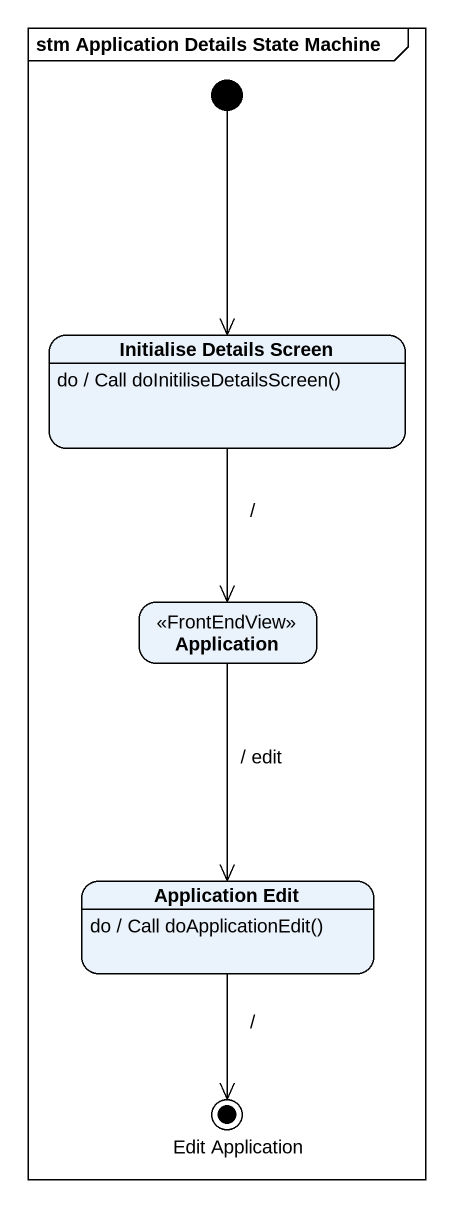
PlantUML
@startuml
mainframe stm Application Details State Machine
hide empty description
state "Initialise Details Screen" as Initialise_Details_Screen
Initialise_Details_Screen : do / Call doInitiliseDetailsScreen()
state Application <<FrontEndView>>
state "Application Edit" as Application_Edit
Application_Edit : do / Call doApplicationEdit()
state "Edit Application" as Edit_Application <<end>>
[*] --> Initialise_Details_Screen
Initialise_Details_Screen --> Application : /
Application --> Application_Edit : / edit
Application_Edit --> Edit_Application : /
@enduml
